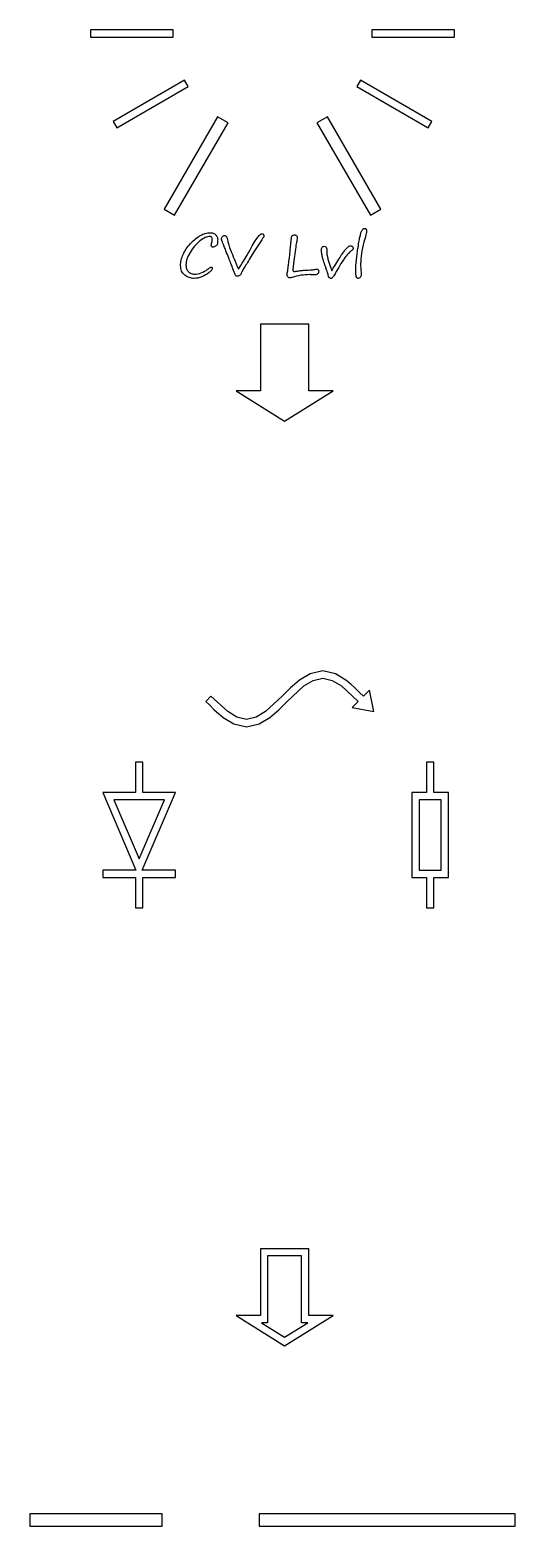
# Model space of a CAD drawing. Extents: x -1 to 112, y -130 to 138.
# Drawn here: x 91 to 112.3, y -129.7 to -64 of the extents above; entities that cross this region are included whole.
import ezdxf

# ---------------------------------------------------------------- set-up
doc = ezdxf.new("R2010")
doc.units = 0

msp = doc.modelspace()

# ---------------------------------------------------------------- linework, layer by layer
for p, q in [((97.2754, -63.9721), (93.6489, -63.9721)), ((93.6489, -63.9721), (93.6489, -64.2922)), ((93.6489, -64.2922), (97.2754, -64.2922)), ((97.2754, -64.2922), (97.2754, -63.9721)), ((109.649, -63.9721), (106.022, -63.9721)), ((106.022, -63.9721), (106.022, -64.2922)), ((106.022, -64.2922), (109.649, -64.2922)), ((109.649, -64.2922), (109.649, -63.9721)), ((97.7815, -66.1803), (94.64065, -67.99358)), ((97.9415, -66.4574), (97.78148, -66.180258)), ((105.516, -66.1803), (105.35598, -66.457442)), ((108.657, -67.9935), (105.51643, -66.18022)), ((94.8006, -68.2707), (97.94145, -66.45742)), ((105.356, -66.4574), (108.49685, -68.27068)), ((94.6406, -67.9935), (94.80062, -68.270642)), ((99.2312, -67.7861), (96.88452, -71.85066)), ((97.3466, -72.1174), (99.69328, -68.05284)), ((99.6932, -68.0528), (99.231203, -67.7861)), ((103.605, -68.0528), (105.95168, -72.11736)), ((104.067, -67.7861), (103.605003, -68.0528)), ((106.413, -71.8507), (104.067, -67.7861)), ((108.497, -68.2707), (108.656738, -67.993558)), ((96.8846, -71.8507), (97.346597, -72.1174)), ((105.951, -72.1174), (106.412997, -71.8507)), ((98.483795, -73.002963), (98.53696, -72.975277)), ((98.53696, -72.975277), (98.589755, -72.951288)), ((98.589755, -72.951288), (98.642551, -72.930968)), ((98.642551, -72.930968), (98.694976, -72.914345)), ((98.694976, -72.914345), (98.747035, -72.901419)), ((98.747035, -72.901419), (98.798721, -72.892191)), ((98.798721, -72.892191), (98.85041, -72.886659)), ((98.85041, -72.886659), (98.901729, -72.884684)), ((98.9016, -72.8848), (98.938887, -72.886211)), ((98.938887, -72.886211), (98.974331, -72.890275)), ((98.974331, -72.890275), (99.007927, -72.897669)), ((99.007927, -72.897669), (99.03968, -72.907632)), ((99.03968, -72.907632), (99.069215, -72.920558)), ((99.069215, -72.920558), (99.096901, -72.936052)), ((99.096901, -72.936052), (99.122752, -72.954876)), ((99.122752, -72.954876), (99.146741, -72.976296)), ((99.146741, -72.976296), (99.168162, -72.999551)), ((101.061373, -73.010405), (101.089059, -72.982352)), ((101.089059, -72.982352), (101.114177, -72.960197)), ((101.114177, -72.960197), (101.137065, -72.944703)), ((101.137065, -72.944703), (101.157752, -72.935108)), ((101.157752, -72.935108), (101.176209, -72.932144)), ((101.177, -72.9321), (101.199154, -72.933511)), ((101.199154, -72.933511), (101.218346, -72.938676)), ((101.218346, -72.938676), (101.234235, -72.946804)), ((101.234235, -72.946804), (101.247527, -72.958629)), ((101.247527, -72.958629), (101.257857, -72.973389)), ((101.257857, -72.973389), (101.265251, -72.991846)), ((101.265251, -72.991846), (101.269682, -73.013267)), ((102.547473, -72.994876), (102.569994, -72.986014)), ((102.569994, -72.986014), (102.596212, -72.981216)), ((102.596212, -72.981216), (102.627226, -72.979241)), ((102.627, -72.9793), (102.647687, -72.981558)), ((102.647687, -72.981558), (102.666878, -72.98819)), ((102.666878, -72.98819), (102.685335, -72.998886)), ((105.502544, -73.031373), (105.51214, -72.988545)), ((105.51214, -72.988545), (105.521735, -72.949779)), ((105.521735, -72.949779), (105.530964, -72.914708)), ((105.530964, -72.914708), (105.539826, -72.883694)), ((105.539826, -72.883694), (105.548687, -72.856742)), ((105.548687, -72.856742), (105.556815, -72.833854)), ((105.556815, -72.833854), (105.564576, -72.81503)), ((105.564576, -72.81503), (105.572338, -72.799903)), ((105.572338, -72.799903), (105.587098, -72.775547)), ((105.587098, -72.775547), (105.602225, -72.754493)), ((105.602225, -72.754493), (105.617352, -72.736403)), ((105.617352, -72.736403), (105.632479, -72.721642)), ((105.632479, -72.721642), (105.647606, -72.710551)), ((105.647606, -72.710551), (105.662733, -72.702423)), ((105.662733, -72.702423), (105.67786, -72.697258)), ((105.67786, -72.697258), (105.693354, -72.695847)), ((105.694, -72.6958), (105.715054, -72.697776)), ((105.715054, -72.697776), (105.733511, -72.70294)), ((105.733511, -72.70294), (105.749033, -72.711802)), ((105.755806, -72.981578), (105.740312, -73.046557)), ((105.749033, -72.711802), (105.761592, -72.724361)), ((105.767998, -72.925459), (105.755806, -72.981578)), ((105.761592, -72.724361), (105.771555, -72.740617)), ((105.77686, -72.878203), (105.767998, -72.925459)), ((105.771555, -72.740617), (105.778582, -72.760175)), ((105.782024, -72.839804), (105.77686, -72.878203)), ((105.778582, -72.760175), (105.782646, -72.78343)), ((105.784, -72.8099), (105.782024, -72.839804)), ((105.782646, -72.78343), (105.784057, -72.810015)), ((97.817023, -73.656445), (97.856898, -73.596264)), ((97.856898, -73.596264), (97.900095, -73.536456)), ((97.900095, -73.536456), (97.946614, -73.476644)), ((97.946614, -73.476644), (97.996454, -73.417203)), ((97.996454, -73.417203), (98.049989, -73.358131)), ((98.049989, -73.358131), (98.104999, -73.300908)), ((98.118207, -73.603626), (98.069843, -73.674512)), ((98.104999, -73.300908), (98.16001, -73.247373)), ((98.168787, -73.536062), (98.118207, -73.603626)), ((98.16001, -73.247373), (98.214651, -73.197163)), ((98.222322, -73.471823), (98.168787, -73.536062)), ((98.214651, -73.197163), (98.268922, -73.151011)), ((98.277702, -73.410902), (98.222322, -73.471823)), ((98.268922, -73.151011), (98.323194, -73.108553)), ((98.336035, -73.352939), (98.277702, -73.410902)), ((98.323194, -73.108553), (98.377098, -73.069787)), ((98.396582, -73.298668), (98.336035, -73.352939)), ((98.377098, -73.069787), (98.43063, -73.034716)), ((98.459346, -73.247719), (98.396582, -73.298668)), ((98.43063, -73.034716), (98.483795, -73.002963)), ((98.522109, -73.201567), (98.459346, -73.247719)), ((98.58266, -73.161325), (98.522109, -73.201567)), ((98.640253, -73.127359), (98.58266, -73.161325)), ((98.695633, -73.099673), (98.640253, -73.127359)), ((98.748059, -73.077886), (98.695633, -73.099673)), ((98.797902, -73.062392), (98.748059, -73.077886)), ((98.845527, -73.053163), (98.797902, -73.062392)), ((98.8902, -73.0502), (98.845527, -73.053163)), ((98.916238, -73.052046), (98.890019, -73.05007)), ((98.939126, -73.057944), (98.916238, -73.052046)), ((98.958317, -73.067907), (98.939126, -73.057944)), ((98.9551, -73.4305), (98.956511, -73.412043)), ((98.956609, -73.45089), (98.955198, -73.43057)), ((98.956511, -73.412043), (98.960942, -73.386191)), ((98.960673, -73.468613), (98.956609, -73.45089)), ((98.974206, -73.081933), (98.958317, -73.067907)), ((98.967701, -73.484474), (98.960673, -73.468613)), ((98.960942, -73.386191), (98.968336, -73.352223)), ((98.977296, -73.498134), (98.967701, -73.484474)), ((98.968336, -73.352223), (98.978666, -73.310875)), ((98.986398, -73.099657), (98.974206, -73.081933)), ((98.989121, -73.50883), (98.977296, -73.498134)), ((98.9788, -73.3109), (98.989129, -73.268809)), ((98.99526, -73.121444), (98.986398, -73.099657)), ((99.00168, -73.516591), (98.989121, -73.50883)), ((98.989129, -73.268809), (98.996524, -73.232629)), ((99.000424, -73.147296), (98.99526, -73.121444)), ((98.996524, -73.232629), (99.000954, -73.201985)), ((99.0024, -73.1772), (99.000424, -73.147296)), ((99.000954, -73.201985), (99.002366, -73.177262)), ((99.01534, -73.521389), (99.00168, -73.516591)), ((99.0301, -73.5228), (99.01534, -73.521389)), ((99.05258, -73.519853), (99.030059, -73.522816)), ((99.078799, -73.511725), (99.05258, -73.519853)), ((99.108336, -73.497699), (99.078799, -73.511725)), ((99.141195, -73.478141), (99.108336, -73.497699)), ((99.172575, -73.454519), (99.141195, -73.478141)), ((99.168162, -72.999551), (99.186986, -73.023907)), ((99.196931, -73.427933), (99.172575, -73.454519)), ((99.186986, -73.023907), (99.202847, -73.049392)), ((99.214288, -73.399505), (99.196931, -73.427933)), ((99.202847, -73.049392), (99.215772, -73.075243)), ((99.224617, -73.368122), (99.214288, -73.399505)), ((99.215772, -73.075243), (99.225735, -73.102562)), ((99.230882, -73.332311), (99.224617, -73.368122)), ((99.225735, -73.102562), (99.232762, -73.130615)), ((99.235313, -73.29096), (99.230882, -73.332311)), ((99.232762, -73.130615), (99.237193, -73.159783)), ((99.237853, -73.243335), (99.235313, -73.29096)), ((99.237193, -73.159783), (99.238604, -73.189687)), ((99.2387, -73.1898), (99.237853, -73.243335)), ((99.404672, -73.180153), (99.403825, -73.177613)), ((99.4041, -73.1776), (99.411127, -73.143265)), ((99.406647, -73.185685), (99.404672, -73.180153)), ((99.409611, -73.194179), (99.406647, -73.185685)), ((99.414041, -73.205638), (99.409611, -73.194179)), ((99.411127, -73.143265), (99.421824, -73.111515)), ((99.419573, -73.220398), (99.414041, -73.205638)), ((99.426205, -73.238121), (99.419573, -73.220398)), ((99.421824, -73.111515), (99.435483, -73.081977)), ((99.434333, -73.259175), (99.426205, -73.238121)), ((99.443562, -73.283164), (99.434333, -73.259175)), ((99.435483, -73.081977), (99.452473, -73.055392)), ((99.453891, -73.310116), (99.443562, -73.283164)), ((99.452473, -73.055392), (99.472031, -73.033238)), ((99.465716, -73.34002), (99.453891, -73.310116)), ((99.478642, -73.373249), (99.465716, -73.34002)), ((99.472031, -73.033238), (99.493085, -73.016982)), ((99.492668, -73.40943), (99.478642, -73.373249)), ((99.508162, -73.448566), (99.492668, -73.40943)), ((99.493085, -73.016982), (99.515606, -73.007753)), ((99.524785, -73.491023), (99.508162, -73.448566)), ((99.515606, -73.007753), (99.539595, -73.004423)), ((99.542509, -73.536436), (99.524785, -73.491023)), ((99.5396, -73.0044), (99.564323, -73.008097)), ((99.5617, -73.5848), (99.542509, -73.536436)), ((99.597945, -73.67677), (99.561764, -73.584839)), ((99.564323, -73.008097), (99.587211, -73.019922)), ((99.587211, -73.019922), (99.607898, -73.039113)), ((99.607898, -73.039113), (99.626722, -73.066066)), ((99.626722, -73.066066), (99.643345, -73.10077)), ((99.643345, -73.10077), (99.658105, -73.143228)), ((99.658105, -73.143228), (99.670664, -73.193071)), ((99.670664, -73.193071), (99.68136, -73.251034)), ((99.6814, -73.2511), (99.687298, -73.283959)), ((99.687298, -73.283959), (99.696527, -73.323095)), ((99.696527, -73.323095), (99.709086, -73.367768)), ((99.709086, -73.367768), (99.724608, -73.418717)), ((99.724608, -73.418717), (99.743066, -73.475204)), ((99.743066, -73.475204), (99.764853, -73.537597)), ((99.764853, -73.537597), (99.789576, -73.606268)), ((99.789576, -73.606268), (99.817629, -73.680478)), ((100.608, -73.7344), (100.660795, -73.637301)), ((100.660795, -73.637301), (100.711005, -73.54648)), ((100.711005, -73.54648), (100.759, -73.461931)), ((100.759, -73.461931), (100.804782, -73.383293)), ((100.804782, -73.383293), (100.848346, -73.311298)), ((100.941237, -73.548653), (100.825678, -73.732882)), ((100.848346, -73.311298), (100.889697, -73.245583)), ((100.889697, -73.245583), (100.928463, -73.186141)), ((100.928463, -73.186141), (100.965384, -73.132607)), ((101.058641, -73.367746), (100.941237, -73.548653)), ((100.965384, -73.132607), (100.999719, -73.085718)), ((100.999719, -73.085718), (101.031838, -73.045107)), ((101.031838, -73.045107), (101.061373, -73.010405)), ((101.179, -73.1909), (101.058641, -73.367746)), ((101.196719, -73.166134), (101.179362, -73.190884)), ((101.211846, -73.143979), (101.196719, -73.166134)), ((101.225139, -73.124788), (101.211846, -73.143979)), ((101.236597, -73.108532), (101.225139, -73.124788)), ((101.245826, -73.094873), (101.236597, -73.108532)), ((101.25322, -73.084176), (101.245826, -73.094873)), ((101.258385, -73.076415), (101.25322, -73.084176)), ((101.261715, -73.071618), (101.258385, -73.076415)), ((101.268742, -73.056123), (101.261715, -73.071618)), ((101.271, -73.0384), (101.268742, -73.056123)), ((101.269682, -73.013267), (101.271093, -73.038385)), ((102.427472, -73.671252), (102.444829, -73.491824)), ((102.444829, -73.491824), (102.452957, -73.404324)), ((102.452957, -73.404324), (102.460718, -73.327161)), ((102.460718, -73.327161), (102.467378, -73.259967)), ((102.467378, -73.259967), (102.473277, -73.203111)), ((102.473277, -73.203111), (102.478441, -73.156592)), ((102.478441, -73.156592), (102.482872, -73.120041)), ((102.482872, -73.120041), (102.486202, -73.093823)), ((102.486202, -73.093823), (102.489166, -73.077962)), ((102.489166, -73.077962), (102.495431, -73.056908)), ((102.495431, -73.056908), (102.504293, -73.038084)), ((102.504293, -73.038084), (102.515723, -73.021461)), ((102.515723, -73.021461), (102.529749, -73.006701)), ((102.529749, -73.006701), (102.547473, -72.994876)), ((102.656628, -73.604732), (102.642602, -73.704785)), ((102.669554, -73.515387), (102.656628, -73.604732)), ((102.681746, -73.436748), (102.669554, -73.515387)), ((102.692809, -73.368815), (102.681746, -73.436748)), ((102.685335, -72.998886), (102.702325, -73.01438)), ((102.702771, -73.311219), (102.692809, -73.368815)), ((102.702325, -73.01438), (102.716718, -73.032104)), ((102.712, -73.2647), (102.702771, -73.311219)), ((102.722764, -73.208244), (102.712434, -73.26473)), ((102.716718, -73.032104), (102.727415, -73.050561)), ((102.730158, -73.160619), (102.722764, -73.208244)), ((102.727415, -73.050561), (102.733313, -73.070119)), ((102.734589, -73.121113), (102.730158, -73.160619)), ((102.733313, -73.070119), (102.735571, -73.090044)), ((102.736, -73.0901), (102.734589, -73.121113)), ((103.799, -73.6572), (103.800976, -73.616219)), ((103.800976, -73.616219), (103.806507, -73.580407)), ((103.806507, -73.580407), (103.815736, -73.550503)), ((103.815736, -73.550503), (103.829028, -73.525752)), ((103.829028, -73.525752), (103.845651, -73.506561)), ((103.845651, -73.506561), (103.866338, -73.492902)), ((103.866338, -73.492902), (103.890327, -73.484407)), ((103.890327, -73.484407), (103.91838, -73.481867)), ((103.918, -73.4818), (103.945319, -73.48434)), ((103.945319, -73.48434), (103.969308, -73.491734)), ((103.969308, -73.491734), (103.989261, -73.503926)), ((103.989261, -73.503926), (104.005884, -73.520916)), ((104.005884, -73.520916), (104.018443, -73.54307)), ((104.018443, -73.54307), (104.027672, -73.570023)), ((104.027672, -73.570023), (104.033203, -73.601773)), ((104.033203, -73.601773), (104.035179, -73.638693)), ((104.035, -73.6387), (104.035282, -73.699251)), ((104.819099, -73.671252), (104.843455, -73.639872)), ((104.843455, -73.639872), (104.866343, -73.612186)), ((104.866343, -73.612186), (104.887764, -73.58783)), ((104.887764, -73.58783), (104.926527, -73.546851)), ((104.926527, -73.546851), (104.959386, -73.514729)), ((104.959386, -73.514729), (104.987072, -73.492208)), ((104.987072, -73.492208), (105.009227, -73.478548)), ((105.009227, -73.478548), (105.048359, -73.464889)), ((105.048359, -73.464889), (105.087865, -73.460458)), ((105.088, -73.4604), (105.111255, -73.462658)), ((105.111255, -73.462658), (105.131914, -73.469318)), ((105.131914, -73.469318), (105.149637, -73.480014)), ((105.149637, -73.480014), (105.165131, -73.495508)), ((105.1676, -73.636103), (105.15284, -73.651964)), ((105.165131, -73.495508), (105.177323, -73.513599)), ((105.178663, -73.620214), (105.1676, -73.636103)), ((105.177323, -73.513599), (105.186185, -73.53279)), ((105.186791, -73.605087), (105.178663, -73.620214)), ((105.186185, -73.53279), (105.19135, -73.553477)), ((105.191589, -73.58996), (105.186791, -73.605087)), ((105.19135, -73.553477), (105.193325, -73.575264)), ((105.193, -73.5752), (105.191589, -73.58996)), ((105.388103, -73.66824), (105.411725, -73.517977)), ((105.411725, -73.517977), (105.424284, -73.443397)), ((105.424284, -73.443397), (105.436476, -73.372511)), ((105.436476, -73.372511), (105.448301, -73.305687)), ((105.448301, -73.305687), (105.459759, -73.242923)), ((105.459759, -73.242923), (105.470822, -73.183852)), ((105.470822, -73.183852), (105.481885, -73.129211)), ((105.481885, -73.129211), (105.492215, -73.078261)), ((105.492215, -73.078261), (105.502544, -73.031373)), ((105.609234, -73.546402), (105.583749, -73.682266)), ((105.638402, -73.416814), (105.609234, -73.546402)), ((105.672, -73.2935), (105.638402, -73.416814)), ((105.698233, -73.202358), (105.672014, -73.29355)), ((105.721121, -73.120028), (105.698233, -73.202358)), ((105.740312, -73.046557), (105.721121, -73.120028)), ((97.6083, -74.3306), (97.610276, -74.268203)), ((97.610276, -74.268203), (97.61544, -74.20618)), ((97.61544, -74.20618), (97.623935, -74.144156)), ((97.623935, -74.144156), (97.636127, -74.082499)), ((97.636127, -74.082499), (97.651621, -74.020842)), ((97.651621, -74.020842), (97.670445, -73.959554)), ((97.670445, -73.959554), (97.692967, -73.898637)), ((97.692967, -73.898637), (97.718818, -73.837719)), ((97.718818, -73.837719), (97.747983, -73.777171)), ((97.747983, -73.777171), (97.780842, -73.716623)), ((97.780842, -73.716623), (97.817023, -73.656445)), ((97.8446, -74.3077), (97.846011, -74.349421)), ((97.847579, -74.243076), (97.844615, -74.307685)), ((97.855707, -74.176988), (97.847579, -74.243076)), ((97.869733, -74.109427), (97.855707, -74.176988)), ((97.889291, -74.040017), (97.869733, -74.109427)), ((97.914409, -73.969501), (97.889291, -74.040017)), ((97.945422, -73.897507), (97.914409, -73.969501)), ((97.981603, -73.823666), (97.945422, -73.897507)), ((98.023694, -73.748719), (97.981603, -73.823666)), ((98.069843, -73.674512), (98.023694, -73.748719)), ((99.63191, -73.763531), (99.597945, -73.67677)), ((99.6644, -73.84586), (99.63191, -73.763531)), ((99.694674, -73.923392), (99.6644, -73.84586)), ((99.723102, -73.996124), (99.694674, -73.923392)), ((99.749687, -74.063688), (99.723102, -73.996124)), ((99.774438, -74.126821), (99.749687, -74.063688)), ((99.797326, -74.185153), (99.774438, -74.126821)), ((99.818013, -74.238688), (99.797326, -74.185153)), ((99.817629, -73.680478), (99.848642, -73.760962)), ((99.836838, -74.287052), (99.818013, -74.238688)), ((99.853827, -74.330989), (99.836838, -74.287052)), ((99.848642, -73.760962), (99.882977, -73.846986)), ((99.882977, -73.846986), (99.920634, -73.939284)), ((99.920634, -73.939284), (99.961246, -74.037122)), ((99.961246, -74.037122), (100.004812, -74.141237)), ((100.004812, -74.141237), (100.051701, -74.250889)), ((100.051701, -74.250889), (100.101541, -74.366817)), ((100.256, -74.324), (100.315442, -74.230593)), ((100.315442, -74.230593), (100.370083, -74.143093)), ((100.370083, -74.143093), (100.420662, -74.060763)), ((100.420662, -74.060763), (100.467181, -73.984337)), ((100.483728, -74.301844), (100.451976, -74.352054)), ((100.467181, -73.984337), (100.508899, -73.913452)), ((100.516954, -74.247573), (100.483728, -74.301844)), ((100.508899, -73.913452), (100.546189, -73.848103)), ((100.552399, -74.189607), (100.516954, -74.247573)), ((100.546189, -73.848103), (100.579418, -73.788664)), ((100.589689, -74.12832), (100.552399, -74.189607)), ((100.579418, -73.788664), (100.608216, -73.73439)), ((100.628822, -74.062974), (100.589689, -74.12832)), ((100.670173, -73.993931), (100.628822, -74.062974)), ((100.713, -73.9212), (100.670173, -73.993931)), ((100.825678, -73.732882), (100.713071, -73.921172)), ((102.348817, -74.315873), (102.355477, -74.265663)), ((102.355477, -74.265663), (102.363238, -74.207697)), ((102.363238, -74.207697), (102.3721, -74.141982)), ((102.3721, -74.141982), (102.390924, -73.996516)), ((102.390924, -73.996516), (102.409381, -73.839609)), ((102.409381, -73.839609), (102.427472, -73.671252)), ((102.567277, -74.296608), (102.562846, -74.333898)), ((102.572074, -74.25526), (102.567277, -74.296608)), ((102.577606, -74.210957), (102.572074, -74.25526)), ((102.583504, -74.162959), (102.577606, -74.210957)), ((102.58977, -74.111643), (102.583504, -74.162959)), ((102.596797, -74.056999), (102.58977, -74.111643)), ((102.604191, -73.998666), (102.596797, -74.056999)), ((102.611952, -73.937009), (102.604191, -73.998666)), ((102.627841, -73.815543), (102.611952, -73.937009)), ((102.642602, -73.704785), (102.627841, -73.815543)), ((103.800098, -73.685997), (103.799252, -73.6572)), ((103.802638, -73.717747), (103.800098, -73.685997)), ((103.806336, -73.752083), (103.802638, -73.717747)), ((103.811867, -73.789003), (103.806336, -73.752083)), ((103.819261, -73.828508), (103.811867, -73.789003)), ((103.827756, -73.870596), (103.819261, -73.828508)), ((103.838086, -73.915639), (103.827756, -73.870596)), ((103.849911, -73.963267), (103.838086, -73.915639)), ((103.86357, -74.013477), (103.849911, -73.963267)), ((103.87833, -74.066272), (103.86357, -74.013477)), ((103.894953, -74.122019), (103.87833, -74.066272)), ((103.91341, -74.180354), (103.894953, -74.122019)), ((103.932969, -74.241272), (103.91341, -74.180354)), ((103.954389, -74.304772), (103.932969, -74.241272)), ((103.977644, -74.37086), (103.954389, -74.304772)), ((104.035282, -73.699251), (104.036693, -73.752043)), ((104.036693, -73.752043), (104.039233, -73.797825)), ((104.039233, -73.797825), (104.042564, -73.836221)), ((104.042564, -73.836221), (104.045104, -73.855413)), ((104.045104, -73.855413), (104.049168, -73.877934)), ((104.049168, -73.877934), (104.054699, -73.904152)), ((104.054699, -73.904152), (104.06136, -73.934056)), ((104.06136, -73.934056), (104.069121, -73.967285)), ((104.069121, -73.967285), (104.078349, -74.004203)), ((104.078349, -74.004203), (104.089046, -74.044817)), ((104.089046, -74.044817), (104.100871, -74.089121)), ((104.100871, -74.089121), (104.126722, -74.179203)), ((104.126722, -74.179203), (104.154041, -74.266333)), ((104.154041, -74.266333), (104.182094, -74.349772)), ((104.377535, -74.356484), (104.428484, -74.272309)), ((104.428484, -74.272309), (104.476479, -74.193298)), ((104.476479, -74.193298), (104.521891, -74.11983)), ((104.521891, -74.11983), (104.563979, -74.051527)), ((104.563979, -74.051527), (104.603851, -73.988393)), ((104.603851, -73.988393), (104.640772, -73.930431)), ((104.660983, -74.242709), (104.611143, -74.323563)), ((104.640772, -73.930431), (104.674737, -73.878005)), ((104.710457, -74.166656), (104.660983, -74.242709)), ((104.674737, -73.878005), (104.70649, -73.830008)), ((104.70649, -73.830008), (104.737134, -73.784965)), ((104.758821, -74.094661), (104.710457, -74.166656)), ((104.737134, -73.784965), (104.765929, -73.743617)), ((104.806079, -74.027467), (104.758821, -74.094661)), ((104.765929, -73.743617), (104.793248, -73.705587)), ((104.793248, -73.705587), (104.819099, -73.671252)), ((104.851489, -73.96544), (104.806079, -74.027467)), ((104.894316, -73.909323), (104.851489, -73.96544)), ((104.933821, -73.859482), (104.894316, -73.909323)), ((104.970739, -73.815916), (104.933821, -73.859482)), ((105.005077, -73.778259), (104.970739, -73.815916)), ((105.036087, -73.746876), (105.005077, -73.778259)), ((105.064515, -73.721391), (105.036087, -73.746876)), ((105.09, -73.7022), (105.064515, -73.721391)), ((105.114429, -73.68521), (105.09044, -73.7022)), ((105.135483, -73.668587), (105.114429, -73.68521)), ((105.15284, -73.651964), (105.135483, -73.668587)), ((105.317209, -74.327257), (105.32497, -74.208007)), ((105.32497, -74.208007), (105.336033, -74.082111)), ((105.336033, -74.082111), (105.350426, -73.950677)), ((105.350426, -73.950677), (105.367783, -73.812597)), ((105.367783, -73.812597), (105.388103, -73.66824)), ((105.524511, -74.236062), (105.523664, -74.279259)), ((105.524, -74.2793), (105.529165, -74.483468)), ((105.526487, -74.189173), (105.524511, -74.236062)), ((105.52945, -74.138227), (105.526487, -74.189173)), ((105.533514, -74.083216), (105.52945, -74.138227)), ((105.539045, -74.024514), (105.533514, -74.083216)), ((105.545706, -73.961747), (105.539045, -74.024514)), ((105.553467, -73.894923), (105.545706, -73.961747)), ((105.562329, -73.824407), (105.553467, -73.894923)), ((105.583749, -73.682266), (105.562329, -73.824407)), ((97.61124, -74.397041), (97.608277, -74.330586)), ((97.619735, -74.459434), (97.61124, -74.397041)), ((97.634128, -74.51777), (97.619735, -74.459434)), ((97.654448, -74.572041), (97.634128, -74.51777)), ((97.6803, -74.622251), (97.654448, -74.572041)), ((97.71168, -74.66877), (97.6803, -74.622251)), ((97.74897, -74.71086), (97.71168, -74.66877)), ((97.792167, -74.748887), (97.74897, -74.71086)), ((97.838686, -74.782852), (97.792167, -74.748887)), ((97.88668, -74.81202), (97.838686, -74.782852)), ((97.846011, -74.349421), (97.850809, -74.389663)), ((97.850809, -74.389663), (97.858937, -74.427689)), ((97.858937, -74.427689), (97.870367, -74.46424)), ((97.870367, -74.46424), (97.88476, -74.498575)), ((97.88476, -74.498575), (97.902484, -74.531434)), ((97.935784, -74.836743), (97.88668, -74.81202)), ((97.902484, -74.531434), (97.923537, -74.562448)), ((97.923537, -74.562448), (97.947526, -74.591613)), ((97.986364, -74.857063), (97.935784, -74.836743)), ((97.947526, -74.591613), (97.974479, -74.617831)), ((97.974479, -74.617831), (98.004383, -74.640719)), ((98.038053, -74.872924), (97.986364, -74.857063)), ((98.004383, -74.640719), (98.037242, -74.660277)), ((98.037242, -74.660277), (98.072686, -74.676166)), ((98.090848, -74.884382), (98.038053, -74.872924)), ((98.072686, -74.676166), (98.110713, -74.688358)), ((98.14512, -74.891042), (98.090848, -74.884382)), ((98.110713, -74.688358), (98.151324, -74.69722)), ((98.2005, -74.8933), (98.14512, -74.891042)), ((98.151324, -74.69722), (98.194888, -74.702385)), ((98.194888, -74.702385), (98.24141, -74.70436)), ((98.278757, -74.888844), (98.200489, -74.893275)), ((98.2415, -74.7042), (98.299463, -74.700503)), ((98.36109, -74.875918), (98.278757, -74.888844)), ((98.299463, -74.700503), (98.363335, -74.689807)), ((98.447111, -74.854497), (98.36109, -74.875918)), ((98.363335, -74.689807), (98.433112, -74.672083)), ((98.433112, -74.672083), (98.508798, -74.646965)), ((98.537197, -74.824223), (98.447111, -74.854497)), ((98.508798, -74.646965), (98.58596, -74.615585)), ((98.626542, -74.786564), (98.537197, -74.824223)), ((98.58596, -74.615585), (98.659801, -74.579771)), ((98.710351, -74.743), (98.626542, -74.786564)), ((98.659801, -74.579771), (98.730317, -74.53879)), ((98.788989, -74.693157), (98.710351, -74.743)), ((98.730317, -74.53879), (98.797511, -74.49338)), ((98.861721, -74.637779), (98.788989, -74.693157)), ((98.7975, -74.4934), (98.828513, -74.470879)), ((98.828513, -74.470879), (98.856566, -74.451321)), ((98.856566, -74.451321), (98.880922, -74.434698)), ((98.89458, -74.609351), (98.861721, -74.637779)), ((98.880922, -74.434698), (98.901976, -74.421038)), ((98.923378, -74.582399), (98.89458, -74.609351)), ((98.901976, -74.421038), (98.919699, -74.410709)), ((98.919699, -74.410709), (98.934093, -74.402948)), ((98.947367, -74.557281), (98.923378, -74.582399)), ((98.934093, -74.402948), (98.945156, -74.398517)), ((98.945156, -74.398517), (98.952917, -74.397106)), ((98.967292, -74.534026), (98.947367, -74.557281)), ((98.9529, -74.3971), (98.974688, -74.400797)), ((98.982419, -74.512238), (98.967292, -74.534026)), ((98.974688, -74.400797), (98.990182, -74.412255)), ((98.993482, -74.492313), (98.982419, -74.512238)), ((98.990182, -74.412255), (98.99941, -74.43108)), ((99.000142, -74.474223), (98.993482, -74.492313)), ((98.99941, -74.43108), (99.002373, -74.457665)), ((99.0024, -74.4576), (99.000142, -74.474223)), ((99.868954, -74.370121), (99.853827, -74.330989)), ((99.882247, -74.404457), (99.868954, -74.370121)), ((99.89331, -74.433624), (99.882247, -74.404457)), ((99.902906, -74.458375), (99.89331, -74.433624)), ((99.9103, -74.4783), (99.902906, -74.458375)), ((99.938064, -74.553209), (99.910011, -74.478262)), ((99.963182, -74.618558), (99.938064, -74.553209)), ((99.98607, -74.673568), (99.963182, -74.618558)), ((100.006362, -74.718611), (99.98607, -74.673568)), ((100.023718, -74.753686), (100.006362, -74.718611)), ((100.038846, -74.778775), (100.023718, -74.753686)), ((100.051038, -74.793535), (100.038846, -74.778775)), ((100.061, -74.7987), (100.051038, -74.793535)), ((100.100064, -74.796943), (100.061668, -74.798919)), ((100.135875, -74.791045), (100.100064, -74.796943)), ((100.101541, -74.366817), (100.154706, -74.488283)), ((100.168734, -74.781449), (100.135875, -74.791045)), ((100.155, -74.4883), (100.203734, -74.407077)), ((100.198638, -74.76779), (100.168734, -74.781449)), ((100.22449, -74.751167), (100.198638, -74.76779)), ((100.203734, -74.407077), (100.256529, -74.324007)), ((100.245544, -74.731976), (100.22449, -74.751167)), ((100.260671, -74.710922), (100.245544, -74.731976)), ((100.271, -74.6873), (100.260671, -74.710922)), ((100.278282, -74.663246), (100.270888, -74.687235)), ((100.289345, -74.635927), (100.278282, -74.663246)), ((100.303372, -74.604913), (100.289345, -74.635927)), ((100.320728, -74.570578), (100.303372, -74.604913)), ((100.341415, -74.532919), (100.320728, -74.570578)), ((100.365404, -74.49157), (100.341415, -74.532919)), ((100.392356, -74.446897), (100.365404, -74.49157)), ((100.423, -74.3989), (100.392356, -74.446897)), ((100.451976, -74.352054), (100.422441, -74.398943)), ((102.288293, -74.749627), (102.286317, -74.726372)), ((102.287, -74.7264), (102.288129, -74.708676)), ((102.288129, -74.708676), (102.292193, -74.682825)), ((102.293824, -74.773249), (102.288293, -74.749627)), ((102.292193, -74.682825), (102.298091, -74.648857)), ((102.30342, -74.796871), (102.293824, -74.773249)), ((102.298091, -74.648857), (102.306953, -74.606769)), ((102.316346, -74.821227), (102.30342, -74.796871)), ((102.307, -74.6068), (102.316962, -74.55622)), ((102.332968, -74.842281), (102.316346, -74.821227)), ((102.316962, -74.55622), (102.32509, -74.512654)), ((102.32509, -74.512654), (102.330622, -74.475733)), ((102.330622, -74.475733), (102.334319, -74.446199)), ((102.352893, -74.857408), (102.332968, -74.842281)), ((102.334, -74.4462), (102.334847, -74.435871)), ((102.334847, -74.435871), (102.336258, -74.41778)), ((102.336258, -74.41778), (102.339221, -74.391929)), ((102.339221, -74.391929), (102.343652, -74.357594)), ((102.343652, -74.357594), (102.348817, -74.315873)), ((102.375782, -74.866637), (102.352893, -74.857408)), ((102.402, -74.8696), (102.375782, -74.866637)), ((102.428239, -74.868491), (102.402021, -74.86962)), ((102.455558, -74.864427), (102.428239, -74.868491)), ((102.484726, -74.858162), (102.455558, -74.864427)), ((102.515, -74.8493), (102.484726, -74.858162)), ((102.608938, -74.821062), (102.515531, -74.84949)), ((102.546646, -74.501154), (102.546364, -74.511484)), ((102.547493, -74.487862), (102.546646, -74.501154)), ((102.547, -74.5115), (102.547847, -74.531425)), ((102.548622, -74.470872), (102.547493, -74.487862)), ((102.547847, -74.531425), (102.550387, -74.548048)), ((102.550597, -74.450185), (102.548622, -74.470872)), ((102.550387, -74.548048), (102.554451, -74.560974)), ((102.552855, -74.426196), (102.550597, -74.450185)), ((102.555818, -74.398877), (102.552855, -74.426196)), ((102.554451, -74.560974), (102.559982, -74.570569)), ((102.559149, -74.368233), (102.555818, -74.398877)), ((102.562846, -74.333898), (102.559149, -74.368233)), ((102.559982, -74.570569), (102.567743, -74.577201)), ((102.567743, -74.577201), (102.578806, -74.581999)), ((102.578806, -74.581999), (102.592466, -74.584962)), ((102.592466, -74.584962), (102.609089, -74.586091)), ((102.703454, -74.796339), (102.608938, -74.821062)), ((102.609, -74.5861), (102.62599, -74.585818)), ((102.62599, -74.585818), (102.647777, -74.583842)), ((102.647777, -74.583842), (102.674729, -74.581302)), ((102.674729, -74.581302), (102.70648, -74.577605)), ((102.799077, -74.775652), (102.703454, -74.796339)), ((102.70648, -74.577605), (102.7434, -74.573174)), ((102.7434, -74.573174), (102.785121, -74.567276)), ((102.785121, -74.567276), (102.831639, -74.560644)), ((102.895066, -74.758295), (102.799077, -74.775652)), ((102.831639, -74.560644), (102.883325, -74.552882)), ((102.883, -74.5529), (102.92029, -74.548102)), ((102.992167, -74.745003), (102.895066, -74.758295)), ((102.92029, -74.548102), (102.964593, -74.543304)), ((102.964593, -74.543304), (103.016649, -74.538507)), ((103.090372, -74.735774), (102.992167, -74.745003)), ((103.016649, -74.538507), (103.076091, -74.533709)), ((103.076091, -74.533709), (103.142915, -74.529278)), ((103.189319, -74.729876), (103.090372, -74.735774)), ((103.142915, -74.529278), (103.217125, -74.52448)), ((103.289, -74.7279), (103.189319, -74.729876)), ((103.217125, -74.52448), (103.298719, -74.520049)), ((103.309851, -74.728173), (103.28843, -74.727891)), ((103.298719, -74.520049), (103.387695, -74.515252)), ((103.336436, -74.729302), (103.309851, -74.728173)), ((103.367816, -74.73156), (103.336436, -74.729302)), ((103.404, -74.7341), (103.367816, -74.73156)), ((103.388, -74.5152), (103.423441, -74.512237)), ((103.43919, -74.737549), (103.404118, -74.734219)), ((103.423441, -74.512237), (103.462577, -74.506705)), ((103.467618, -74.739807), (103.43919, -74.737549)), ((103.462577, -74.506705), (103.505774, -74.497843)), ((103.490139, -74.741218), (103.467618, -74.739807)), ((103.506, -74.7415), (103.490139, -74.741218)), ((103.505774, -74.497843), (103.552662, -74.486413)), ((103.538864, -74.738954), (103.506372, -74.741494)), ((103.569875, -74.731192), (103.538864, -74.738954)), ((103.552, -74.4864), (103.567861, -74.482703)), ((103.567861, -74.482703), (103.578924, -74.481574)), ((103.599043, -74.7179), (103.569875, -74.731192)), ((103.579, -74.4816), (103.601521, -74.483576)), ((103.626729, -74.699809), (103.599043, -74.7179)), ((103.601521, -74.483576), (103.621079, -74.489474)), ((103.621079, -74.489474), (103.638436, -74.49907)), ((103.650351, -74.677288), (103.626729, -74.699809)), ((103.638436, -74.49907), (103.653196, -74.512729)), ((103.66734, -74.650703), (103.650351, -74.677288)), ((103.653196, -74.512729), (103.665021, -74.528985)), ((103.665021, -74.528985), (103.673883, -74.546709)), ((103.67767, -74.620798), (103.66734, -74.650703)), ((103.673883, -74.546709), (103.678681, -74.566267)), ((103.681, -74.5872), (103.67767, -74.620798)), ((103.678681, -74.566267), (103.680656, -74.58732)), ((104.002, -74.4399), (103.977644, -74.37086)), ((104.026611, -74.511858), (104.001493, -74.439864)), ((104.048032, -74.576467), (104.026611, -74.511858)), ((104.066489, -74.633694), (104.048032, -74.576467)), ((104.081249, -74.683904), (104.066489, -74.633694)), ((104.092312, -74.727101), (104.081249, -74.683904)), ((104.10044, -74.763282), (104.092312, -74.727101)), ((104.104871, -74.792079), (104.10044, -74.763282)), ((104.106, -74.8135), (104.104871, -74.792079)), ((104.139133, -74.849757), (104.106274, -74.813576)), ((104.170146, -74.875241), (104.139133, -74.849757)), ((104.199681, -74.890735), (104.170146, -74.875241)), ((104.182094, -74.349772), (104.211629, -74.42989)), ((104.227, -74.8959), (104.199681, -74.890735)), ((104.212, -74.4299), (104.226393, -74.468666)), ((104.226393, -74.468666), (104.238585, -74.502631)), ((104.242617, -74.892529), (104.226756, -74.895859)), ((104.238585, -74.502631), (104.248548, -74.531429)), ((104.26034, -74.882934), (104.242617, -74.892529)), ((104.248548, -74.531429), (104.256309, -74.555785)), ((104.256, -74.5558), (104.270026, -74.534013)), ((104.279898, -74.867073), (104.26034, -74.882934)), ((104.270026, -74.534013), (104.285916, -74.508528)), ((104.300952, -74.844918), (104.279898, -74.867073)), ((104.285916, -74.508528), (104.304006, -74.478993)), ((104.323474, -74.81612), (104.300952, -74.844918)), ((104.304006, -74.478993), (104.323564, -74.446134)), ((104.347462, -74.781046), (104.323474, -74.81612)), ((104.324, -74.4462), (104.377535, -74.356484)), ((104.373314, -74.739697), (104.347462, -74.781046)), ((104.401, -74.6917), (104.373314, -74.739697)), ((104.4546, -74.593079), (104.400698, -74.691653)), ((104.507765, -74.498563), (104.4546, -74.593079)), ((104.559823, -74.408847), (104.507765, -74.498563)), ((104.611143, -74.323563), (104.559823, -74.408847)), ((105.311143, -74.591286), (105.310861, -74.54735)), ((105.311, -74.5473), (105.312411, -74.440233)), ((105.312272, -74.632264), (105.311143, -74.591286)), ((105.314248, -74.669924), (105.312272, -74.632264)), ((105.312411, -74.440233), (105.317209, -74.327257)), ((105.316788, -74.704629), (105.314248, -74.669924)), ((105.320118, -74.736009), (105.316788, -74.704629)), ((105.324549, -74.764437), (105.320118, -74.736009)), ((105.329347, -74.789555), (105.324549, -74.764437)), ((105.334878, -74.81171), (105.329347, -74.789555)), ((105.341539, -74.830901), (105.334878, -74.81171)), ((105.349667, -74.847524), (105.341539, -74.830901)), ((105.358528, -74.86155), (105.349667, -74.847524)), ((105.368858, -74.87298), (105.358528, -74.86155)), ((105.380288, -74.881842), (105.368858, -74.87298)), ((105.393213, -74.888107), (105.380288, -74.881842)), ((105.406873, -74.892171), (105.393213, -74.888107)), ((105.422, -74.8933), (105.406873, -74.892171)), ((105.444989, -74.890312), (105.422835, -74.893275)), ((105.46641, -74.882184), (105.444989, -74.890312)), ((105.487463, -74.868158), (105.46641, -74.882184)), ((105.507783, -74.8486), (105.487463, -74.868158)), ((105.525507, -74.825345), (105.507783, -74.8486)), ((105.538066, -74.799493), (105.525507, -74.825345)), ((105.529165, -74.483468), (105.543925, -74.686157)), ((105.54546, -74.771807), (105.538066, -74.799493)), ((105.544, -74.6861), (105.546963, -74.719329)), ((105.548, -74.7419), (105.54546, -74.771807)), ((105.546963, -74.719329), (105.54781, -74.74185)), ((101.115, -76.9002), (101.115, -79.8333)), ((103.249, -76.9002), (101.115, -76.9002)), ((103.249, -79.8333), (103.249, -76.9002)), ((100.049, -79.8333), (102.18232, -81.1668)), ((101.115, -79.8333), (100.049, -79.8333)), ((102.182, -81.1668), (104.31532, -79.8333)), ((104.315, -79.8333), (103.249, -79.8333)), ((102.834588, -92.553519), (102.626717, -92.724308)), ((103.299571, -92.26942), (102.834588, -92.553519)), ((103.029714, -92.807188), (103.435108, -92.562001)), ((103.857349, -92.143879), (103.299571, -92.26942)), ((103.435108, -92.562001), (103.857378, -92.463902)), ((104.415113, -92.269411), (103.857349, -92.143879)), ((103.857378, -92.463902), (104.279671, -92.562043)), ((104.279671, -92.562043), (104.68509, -92.807245)), ((104.880204, -92.553609), (104.415113, -92.269411)), ((105.087917, -92.724246), (104.880204, -92.553609)), ((98.9442, -93.2575), (98.717858, -93.48356)), ((99.67891, -93.933858), (98.944244, -93.2574)), ((102.069, -93.2574), (101.334283, -93.933914)), ((102.237866, -93.089089), (102.068696, -93.257401)), ((102.441396, -92.891807), (102.237866, -93.089089)), ((102.295, -93.4837), (103.029714, -92.807188)), ((102.626717, -92.724308), (102.441396, -92.891807)), ((104.68509, -92.807245), (105.419756, -93.4837)), ((105.273297, -92.891804), (105.087917, -92.724246)), ((105.476946, -93.089201), (105.273297, -92.891804)), ((105.646, -93.2574), (105.476946, -93.089201)), ((105.91, -92.9933), (105.646122, -93.25746)), ((106.099, -93.9362), (105.910476, -92.993296)), ((98.718, -93.4837), (98.887057, -93.651901)), ((98.887057, -93.651901), (99.090706, -93.849298)), ((99.090706, -93.849298), (99.276086, -94.016856)), ((99.276086, -94.016856), (99.483796, -94.187493)), ((100.084329, -94.17906), (99.67891, -93.933858)), ((101.334283, -93.933914), (100.928891, -94.1791)), ((101.529414, -94.187583), (101.737285, -94.016794)), ((101.737285, -94.016794), (101.922606, -93.849295)), ((101.922606, -93.849295), (102.126136, -93.652013)), ((102.126136, -93.652013), (102.295306, -93.483699)), ((105.42, -93.4835), (105.15584, -93.74766)), ((105.156, -93.7477), (106.098904, -93.936224)), ((99.483796, -94.187493), (99.948889, -94.471691)), ((99.948889, -94.471691), (100.506653, -94.597223)), ((100.506622, -94.277198), (100.084329, -94.17906)), ((100.928891, -94.1791), (100.506622, -94.277198)), ((100.506653, -94.597223), (101.064431, -94.471679)), ((101.064431, -94.471679), (101.529414, -94.187583)), ((95.9422, -96.1534), (95.6222, -96.1534)), ((95.6222, -96.1534), (95.6222, -97.4869)), ((95.9422, -97.4869), (95.9422, -96.1534)), ((108.422, -96.1534), (108.422, -97.4869)), ((108.742, -96.1534), (108.422, -96.1534)), ((108.742, -97.4869), (108.742, -96.1534)), ((94.1823, -97.4869), (95.64506, -100.90009)), ((95.6222, -97.4869), (94.1823, -97.4869)), ((96.897, -97.8066), (94.6674, -97.8066)), ((94.6674, -97.8066), (95.78218, -100.40756)), ((95.7822, -100.408), (96.89698, -97.80704)), ((95.9194, -100.9), (97.38216, -97.48681)), ((97.3821, -97.4869), (95.9422, -97.4869)), ((107.782, -97.4869), (107.782, -101.22)), ((108.422, -97.4869), (107.782, -97.4869)), ((109.062, -97.8066), (108.102, -97.8066)), ((108.102, -97.8066), (108.102, -100.9)), ((109.382, -97.4869), (108.742, -97.4869)), ((109.062, -100.9), (109.062, -97.8066)), ((109.382, -101.22), (109.382, -97.4869)), ((94.1823, -100.9), (94.1823, -101.22)), ((95.645, -100.9), (94.1823, -100.9)), ((94.1823, -101.22), (95.6222, -101.22)), ((95.6222, -101.22), (95.6222, -102.553)), ((97.3821, -100.9), (95.9194, -100.9)), ((95.9422, -101.22), (97.3821, -101.22)), ((95.9422, -102.553), (95.9422, -101.22)), ((97.3821, -101.22), (97.3821, -100.9)), ((107.782, -101.22), (108.422, -101.22)), ((108.102, -100.9), (109.062, -100.9)), ((108.422, -101.22), (108.422, -102.553)), ((108.742, -102.553), (108.742, -101.22)), ((108.742, -101.22), (109.382, -101.22)), ((95.6222, -102.553), (95.9422, -102.553)), ((108.422, -102.553), (108.742, -102.553)), ((101.115, -117.54), (101.115, -120.473)), ((103.249, -117.54), (101.115, -117.54)), ((103.249, -120.473), (103.249, -117.54)), ((102.929, -117.86), (101.435, -117.86)), ((101.435, -117.86), (101.435, -120.793)), ((102.929, -120.793), (102.929, -117.86)), ((100.049, -120.473), (102.18232, -121.8065)), ((101.115, -120.473), (100.049, -120.473)), ((101.435, -120.793), (101.164, -120.793)), ((101.164, -120.793), (102.18169, -121.429128)), ((102.182, -121.807), (104.31532, -120.4735)), ((102.182, -121.429), (103.19969, -120.792872)), ((103.2, -120.793), (102.929, -120.793)), ((104.315, -120.473), (103.249, -120.473)), ((96.7954, -129.199), (90.9822, -129.199)), ((90.9822, -129.199), (90.9822, -129.732)), ((96.7954, -129.732), (96.7954, -129.199)), ((101.062, -129.199), (101.062, -129.732)), ((112.316, -129.199), (101.062, -129.199)), ((112.316, -129.732), (112.316, -129.199)), ((90.9822, -129.732), (96.7954, -129.732)), ((101.062, -129.732), (112.316, -129.732))]:
    msp.add_line(p, q)

doc.saveas('drawing.dxf')
